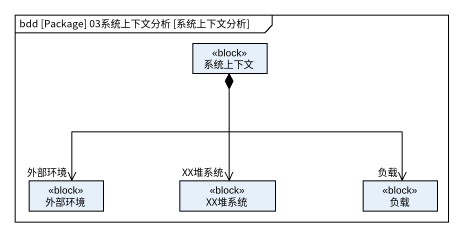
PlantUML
@startuml
mainframe bdd [Package] 03系统上下文分析 [系统上下文分析]
hide circle
hide empty members
class 系统上下文 <<block>>
class 外部环境 <<block>>
class XX堆系统 <<block>>
class 负载 <<block>>
系统上下文 *--> "外部环境" 外部环境
系统上下文 *--> "XX堆系统" XX堆系统
系统上下文 *--> "负载" 负载
@enduml
